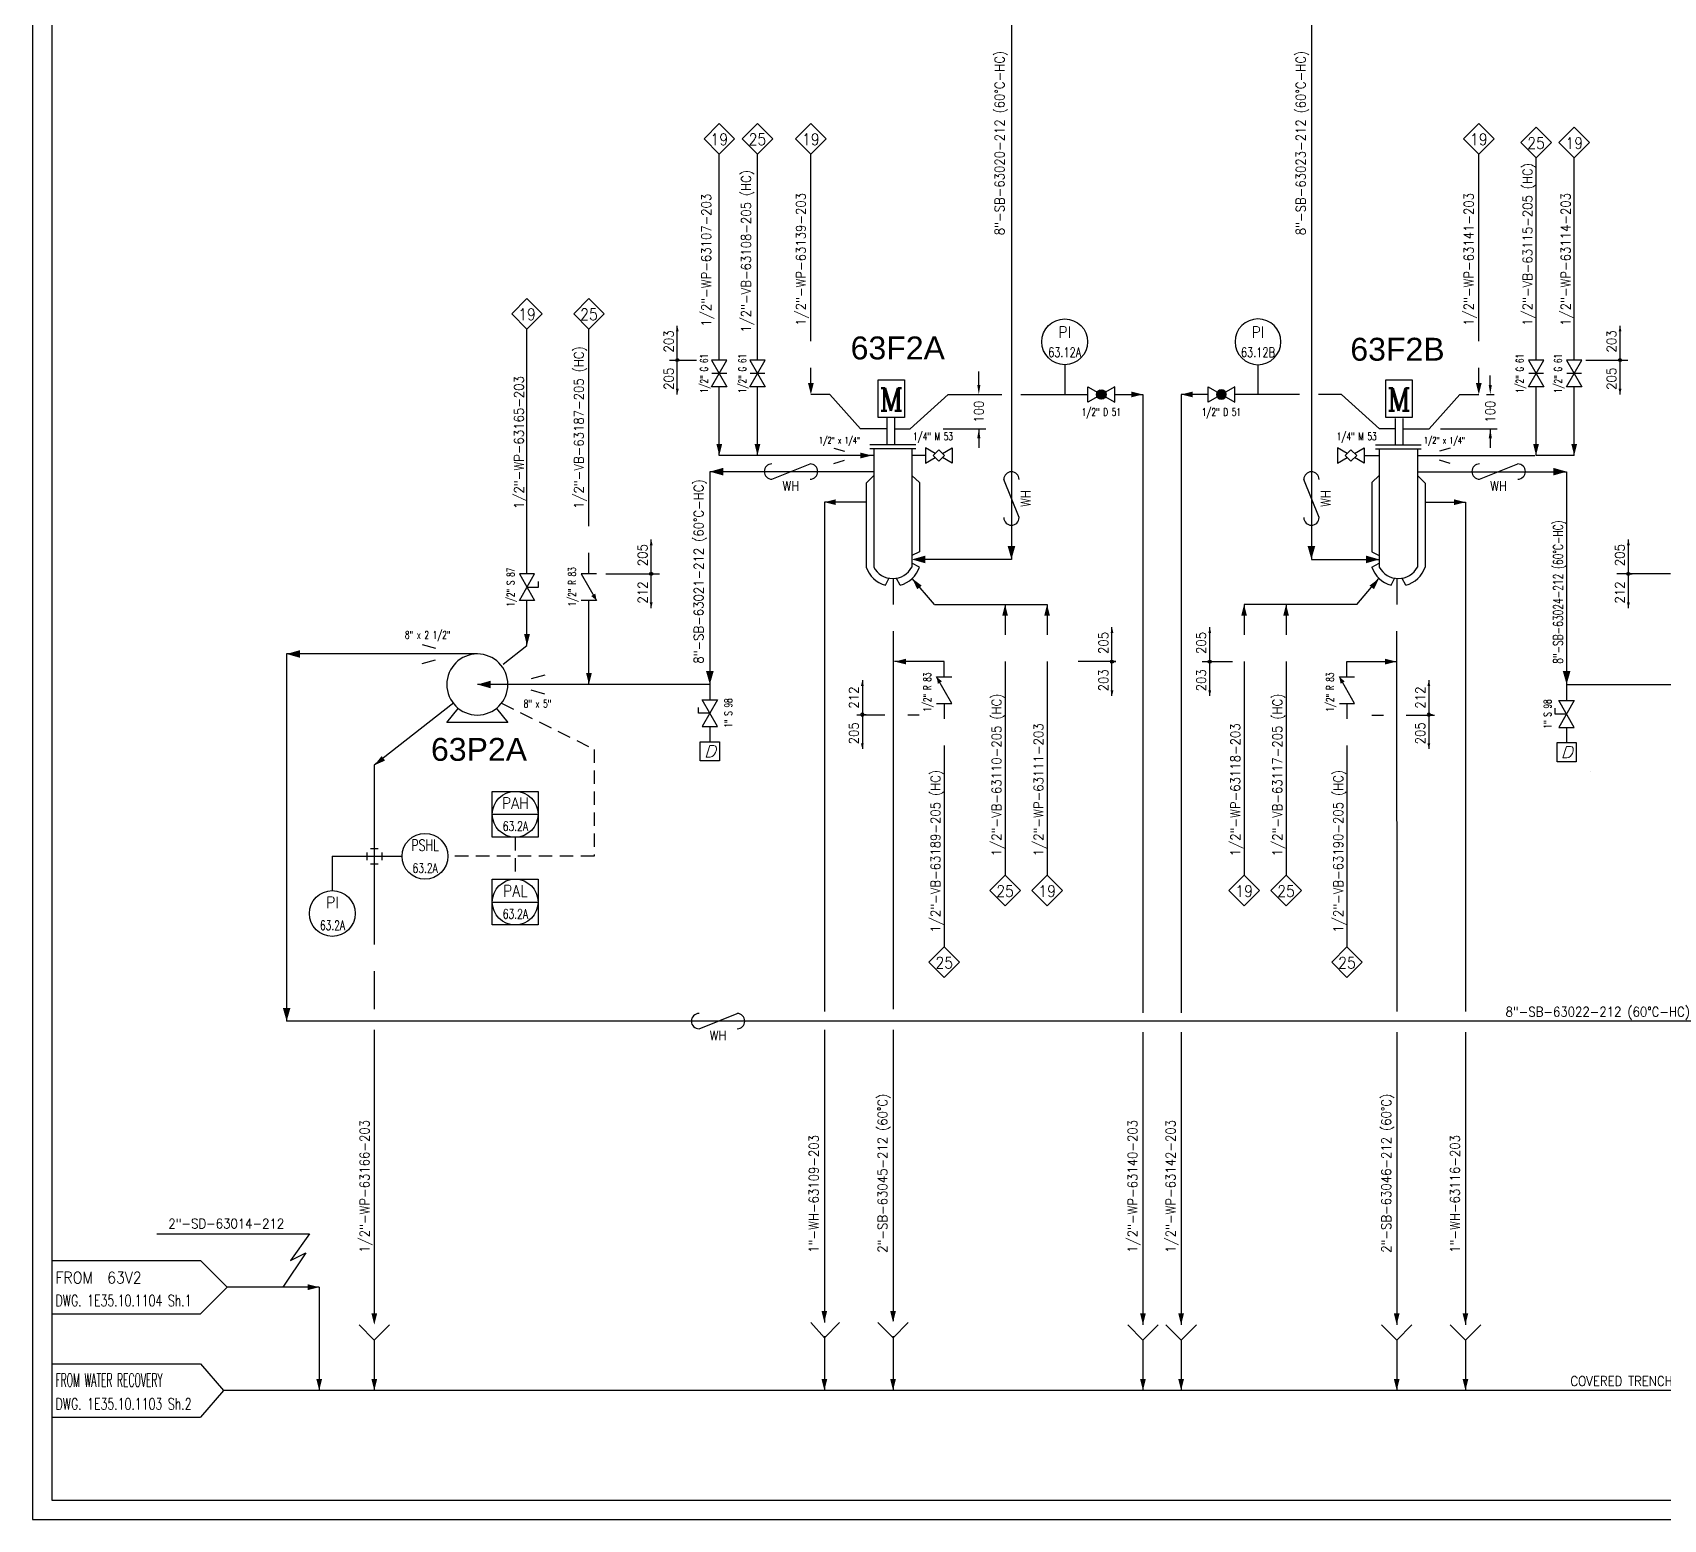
# Model space of a CAD drawing. Extents: x -19 to 128, y 0 to 68.
# Drawn here: x -19.26 to 23.47, y 0 to 38.96 of the extents above; entities that cross this region are included whole.
import ezdxf
from ezdxf.enums import TextEntityAlignment as Align

# ---------------------------------------------------------------- set-up
doc = ezdxf.new("R2010")
doc.units = 0
doc.header["$LTSCALE"] = 0.5
doc.header["$MEASUREMENT"] = 0
doc.linetypes.add('TRATT2', pattern=[1.1, 0.7, -0.4])
doc.layers.get('0').update_dxf_attribs({"linetype": 'CONTINUOUS'})
for name, color, linetype in [('GREEN', 92, 'CONTINUOUS'), ('RED', 1, 'CONTINUOUS'), ('S', 7, 'CONTINUOUS'), ('TRATT2', 5, 'TRATT2'), ('Y', 92, 'CONTINUOUS')]:
    doc.layers.add(name, color=color, linetype=linetype)
doc.styles.add('A6', font='arial.ttf', dxfattribs={"height": 0.6})
doc.styles.add('C6', font='COMPLEX', dxfattribs={"height": 0.6})
doc.styles.add('S', font='ITALIC', dxfattribs={"height": 6})
doc.styles.add('S17', font='SIMPLEX', dxfattribs={"width": 0.72, "height": 0.17})
doc.styles.add('S2', font='SIMPLEX', dxfattribs={"height": 0.2})
doc.styles.add('S25', font='SIMPLEX', dxfattribs={"width": 0.9, "height": 0.25})
doc.styles.add('S25S', font='SIMPLEX', dxfattribs={"width": 0.7, "height": 0.25})
doc.styles.add('S3', font='SIMPLEX', dxfattribs={"width": 0.9, "height": 0.3})
doc.styles.add('S35S', font='SIMPLEX', dxfattribs={"width": 0.5, "height": 0.35})
doc.styles.add('S3S', font='SIMPLEX', dxfattribs={"width": 0.7, "height": 0.3})
doc.linetypes.add('ZIGZAG', pattern='A,0.0001,[131,ltypeshp.shx,S=0.2,R=0,X=0,Y=0],-0.8', length=0.8001)

# ---------------------------------------------------------------- blocks, each defined once
blk = doc.blocks.new('FRECC2', base_point=(19.5, 44))
at = {"layer": 'RED'}
blk.add_solid([(19.5, 44), (19.85, 44.1), (19.85, 43.9)], dxfattribs=at)
blk = doc.blocks.new('FRECC1', base_point=(14, 17))
blk.add_solid([(14, 17), (14.3, 17.075), (14.3, 16.925)])
blk = doc.blocks.new('LOSAN', base_point=(47, 38))
for p, q in [((47, 38.7), (50.9, 38.7)), ((47, 37.3), (50.9, 37.3))]:
    blk.add_line(p, q)
at = {"layer": 'S'}
for tag, p, height, style, width in [('3', (47.1, 38.1), 0.35, 'S35S', 0.5), ('1', (47.1, 38.1), 0.3, 'S3', 0.9), ('4', (47.1, 37.5), 0.35, 'S35S', 0.5), ('2', (47.1, 37.5), 0.3, 'S3', 0.9)]:
    blk.add_attdef(tag, p, '', height=height, dxfattribs=dict(at, style=style, width=width))
blk = doc.blocks.new('M', base_point=(69, 41))
at = {"layer": 'S'}
for p, q in [((69, 41.2), (69, 40.8)), ((69.255, 41.055), (69, 41.2)), ((69.35, 41.15), (69.2, 41)), ((69.5, 41), (69.35, 41.15)), ((69.445, 41.055), (69.7, 41.2)), ((69.7, 41.2), (69.7, 40.8)), ((69, 40.8), (69.255, 40.945)), ((69.2, 41), (69.35, 40.85)), ((69.35, 40.85), (69.5, 41)), ((69.7, 40.8), (69.445, 40.945))]:
    blk.add_line(p, q, dxfattribs=at)
at = {"layer": 'S', "style": 'S2', "width": 0.7}
for p in [(69.357, 41.396), (69.357, 40.502)]:
    blk.add_attdef('M', text='', height=0.2, dxfattribs=at).set_placement(p, align=Align.CENTER)
blk = doc.blocks.new('G', base_point=(69, 41))
at = {"layer": 'S'}
for p, q in [((69, 41.2), (69, 40.8)), ((69, 40.8), (69.7, 41.2)), ((69.7, 40.8), (69, 41.2)), ((69.348, 41.194), (69.348, 40.807)), ((69.7, 41.2), (69.7, 40.8))]:
    blk.add_line(p, q, dxfattribs=at)
at = {"layer": 'S', "style": 'S2', "width": 0.7}
for p in [(69.349, 41.396), (69.349, 40.502)]:
    blk.add_attdef('G', text='', height=0.2, dxfattribs=at).set_placement(p, align=Align.CENTER)
blk = doc.blocks.new('NOMEN', base_point=(35, 22))
for p, q in [((35, 22.8), (34.6, 22.4)), ((35.4, 22.4), (35, 22.8)), ((34.6, 22.4), (35, 22)), ((35, 22), (35.4, 22.4))]:
    blk.add_line(p, q)
at = {"style": 'S3', "width": 0.9}
blk.add_attdef('1', text='', height=0.3, dxfattribs=at).set_placement((35, 22.236), align=Align.CENTER)
blk = doc.blocks.new('CAMBCLAS', base_point=(70.2, 40.9))
at = {"layer": 'S'}
for p, q in [((69.3, 41), (71.1, 41)), ((70.2, 41), (70.2, 40.9))]:
    blk.add_line(p, q, dxfattribs=at)
blk.add_circle((70.2, 41), 0.0397, dxfattribs=at)
at = {"layer": 'S', "yscale": 0.5, "zscale": 0.5}
for p, xscale in [((69.3, 41), 0.5), ((71.1, 41), -0.5)]:
    blk.add_blockref('FRECC1', p, dxfattribs=dict(at, xscale=xscale))
at = {"layer": 'S', "style": 'S25', "width": 0.9}
blk.add_attdef('1', text='', height=0.25, dxfattribs=at).set_placement((70, 41.1), align=Align.RIGHT)
blk.add_attdef('2', (70.4, 41.1), '', height=0.25, dxfattribs=at)
blk = doc.blocks.new('MOTORE', base_point=(11.35, 51))
for p, q in [((11, 52), (11.7, 52)), ((11, 51), (11, 52)), ((11.7, 52), (11.7, 51)), ((11.7, 51), (11, 51))]:
    blk.add_line(p, q)
at = {"style": 'C6'}
blk.add_text('M', height=0.6, dxfattribs=at).set_placement((11.351, 51.18), align=Align.CENTER)
blk = doc.blocks.new('LINEA', base_point=(51, 15))
at = {"layer": 'S', "style": 'S25', "width": 0.8}
blk.add_attdef('LINE', (51, 15.14), '', height=0.25, dxfattribs=at)
blk = doc.blocks.new('RIDN')
at = {"layer": 'S'}
for p, q in [((-0.364, 0.248), (-0.014, 0.148)), ((-0.364, -0.252), (-0.014, -0.152))]:
    blk.add_line(p, q, dxfattribs=at)
at = {"layer": 'S', "style": 'S2', "width": 0.7}
for p in [(-0.178, 0.398), (-0.178, -0.602)]:
    blk.add_attdef('RID', text='', height=0.2, dxfattribs=at).set_placement(p, align=Align.CENTER)
blk = doc.blocks.new('S', base_point=(68, 41))
at = {"layer": 'S'}
for p, q in [((68, 41.2), (68, 40.8)), ((68.7, 40.8), (68, 41.2)), ((68, 40.8), (68.7, 41.2)), ((68.35, 41.3), (68.5, 41.3)), ((68.35, 41), (68.35, 41.3)), ((68.7, 41.2), (68.7, 40.8))]:
    blk.add_line(p, q, dxfattribs=at)
at = {"layer": 'S', "style": 'S2', "width": 0.7}
for p in [(68.35, 41.4), (68.35, 40.5)]:
    blk.add_attdef('S', text='', height=0.2, dxfattribs=at).set_placement(p, align=Align.CENTER)
blk = doc.blocks.new('PRESA', base_point=(1.75, 0.1))
for p, q in [((1.5, 0.1), (1.5, 0.6)), ((1.5, 0.6), (2, 0.6)), ((2, 0.6), (2, 0.1)), ((2, 0.1), (1.5, 0.1))]:
    blk.add_line(p, q)
at = {"style": 'S', "width": 1.2}
blk.add_attdef('1', text='', height=0.3, dxfattribs=at).set_placement((1.75, 0.2), align=Align.CENTER)
blk = doc.blocks.new('LOSAND')
for p, q in [((-4.6, 0.7), (-0.7, 0.7)), ((-4.6, 0.7), (-4.6, -0.7)), ((-0.7, 0.7), (0, 0)), ((0, 0), (-0.7, -0.7)), ((-4.6, -0.7), (-0.7, -0.7))]:
    blk.add_line(p, q)
at = {"layer": 'S'}
for tag, p, height, style, width in [('3', (-4.5, 0.1), 0.35, 'S35S', 0.5), ('1', (-4.5, 0.1), 0.3, 'S3', 0.9), ('4', (-4.5, -0.5), 0.35, 'S35S', 0.5), ('2', (-4.5, -0.5), 0.3, 'S3', 0.9)]:
    blk.add_attdef(tag, p, '', height=height, dxfattribs=dict(at, style=style, width=width))
blk = doc.blocks.new('LINEA-L')
at = {"layer": 'S', "style": 'S25', "width": 0.9}
blk.add_attdef('LINE', (0, 0.14), '', height=0.25, dxfattribs=at)
blk = doc.blocks.new('TRACCNEW')
at = {"layer": 'S'}
blk.add_line((0.2, -0.2), (1.2, 0.2), dxfattribs=at)
for centre, start, end in [((0.2, 0), 90, 270), ((1.2, 0), 270, 90)]:
    blk.add_arc(centre, 0.2, start, end, dxfattribs=at)
at = {"layer": 'S', "style": 'S25', "width": 0.9}
for tag, p in [('1', (0.7, 0.3)), ('2', (0.7, -0.5))]:
    blk.add_attdef(tag, text='', height=0.25, dxfattribs=at).set_placement(p, align=Align.CENTER)
blk = doc.blocks.new('R', base_point=(69, 41))
at = {"layer": 'S'}
for p, q in [((69, 41.2), (69, 40.8)), ((69, 40.8), (69.7, 41.2)), ((69.7, 41.2), (69.7, 40.8))]:
    blk.add_line(p, q, dxfattribs=at)
blk.add_solid([(69.7, 41.2), (69.519, 41.167), (69.581, 41.059)], dxfattribs=at)
at = {"layer": 'S', "style": 'S2', "width": 0.7}
for p in [(69.342, 41.396), (69.342, 40.502)]:
    blk.add_attdef('R', text='', height=0.2, dxfattribs=at).set_placement(p, align=Align.CENTER)
blk = doc.blocks.new('PUMP', base_point=(15, 18))
for p, q in [((14.5, 17.375), (14.2, 17)), ((15.8, 17), (15.5, 17.375)), ((14.2, 17), (15.8, 17))]:
    blk.add_line(p, q)
blk.add_circle((15, 18), 0.8)
blk = doc.blocks.new('COMPUTER')
blk.add_line((-0.6, 0), (0.6, 0))
blk.add_lwpolyline([(-0.6, 0.6), (0.6, 0.6), (0.6, -0.6), (-0.6, -0.6), (-0.6, 0.6)])
blk.add_circle((0, 0), 0.6)
at = {"width": 0.9}
for tag, height, style, p in [('SIGLA', 0.3, 'S3', (0.005, 0.139)), ('NUMERO', 0.25, 'S25', (0.005, -0.436))]:
    blk.add_attdef(tag, text='', height=height, dxfattribs=dict(at, style=style)).set_placement(p, align=Align.CENTER)
at = {"style": 'S2'}
for tag, p in [('3', (0.8, 0.4)), ('4', (0.8, 0.1))]:
    blk.add_attdef(tag, p, '', height=0.2, dxfattribs=at)
blk = doc.blocks.new('LOCALE')
blk.add_circle((0, 0), 0.6)
at = {"width": 0.9}
for tag, height, style, p in [('SIGLA', 0.3, 'S3', (0.005, 0.139)), ('NUMERO', 0.25, 'S25', (0.005, -0.436))]:
    blk.add_attdef(tag, text='', height=height, dxfattribs=dict(at, style=style)).set_placement(p, align=Align.CENTER)
blk = doc.blocks.new('RID1')
for p, q in [((0.35, 0.25), (0, 0.15)), ((0.35, -0.25), (0, -0.15))]:
    blk.add_line(p, q)
at = {"style": 'S2', "width": 0.7}
for p in [(0.2, 0.4), (0.2, -0.6)]:
    blk.add_attdef('RID', text='', height=0.2, dxfattribs=at).set_placement(p, align=Align.CENTER)
blk = doc.blocks.new('RID')
at = {"layer": 'S'}
for p, q in [((-0.364, 0.248), (-0.014, 0.148)), ((-0.364, -0.252), (-0.014, -0.152))]:
    blk.add_line(p, q, dxfattribs=at)
at = {"layer": 'S', "style": 'S2', "width": 0.7}
for p in [(-0.178, 0.398), (-0.178, -0.602)]:
    blk.add_attdef('RID', text='', height=0.2, dxfattribs=at).set_placement(p, align=Align.CENTER)
blk = doc.blocks.new('Disco')
for p, q in [((0, 0.2), (0.7, -0.2)), ((0.7, 0.2), (0, -0.2)), ((0, -0.2), (0, 0.2)), ((0.225, -0.01), (0.36, 0.125)), ((0.228, 0.028), (0.322, 0.122)), ((0.231, -0.039), (0.389, 0.119)), ((0.242, -0.064), (0.414, 0.108)), ((0.257, -0.084), (0.434, 0.093)), ((0.276, -0.101), (0.451, 0.074)), ((0.298, -0.114), (0.464, 0.052)), ((0.325, -0.123), (0.473, 0.025)), ((0.7, -0.2), (0.7, 0.2)), ((0.358, -0.125), (0.475, -0.008)), ((0.407, -0.111), (0.461, -0.057))]:
    blk.add_line(p, q)
blk.add_circle((0.35, 0), 0.125)
at = {"style": 'S2', "width": 0.7}
for p in [(0.349, 0.396), (0.349, -0.498)]:
    blk.add_attdef('D', text='', height=0.2, dxfattribs=at).set_placement(p, align=Align.CENTER)
blk = doc.blocks.new('STRUM', base_point=(33, 38))
blk.add_circle((33, 38), 0.6)
at = {"width": 0.9}
for tag, height, style, p in [('2', 0.3, 'S3', (33, 38.1)), ('1', 0.25, 'S25', (33, 37.6))]:
    blk.add_attdef(tag, text='', height=height, dxfattribs=dict(at, style=style)).set_placement(p, align=Align.CENTER)

msp = doc.modelspace()

# ---------------------------------------------------------------- linework, layer by layer
for p, q in [((-19.257, 67.679), (-19.257, 0)), ((-1.267, 30.377), (-1.267, 35.777)), ((-0.267, 30.377), (-0.267, 35.777)), ((1.133, 30.877), (1.133, 35.777)), ((18.633, 30.877), (18.633, 35.777)), ((20.133, 30.377), (20.133, 35.677)), ((21.133, 30.377), (21.133, 35.677)), ((-6.305, 24.777), (-6.305, 31.191)), ((-4.681, 26.026), (-4.681, 31.191)), ((1.133, 29.727), (1.133, 30.177)), ((5.533, 29.727), (5.533, 30.077)), ((7.784, 30.257), (7.784, 29.477)), ((12.847, 30.257), (12.847, 29.477)), ((18.633, 29.727), (18.633, 30.177)), ((18.933, 29.727), (18.933, 29.977)), ((-1.267, 27.877), (-1.267, 29.677)), ((-0.267, 27.877), (-0.267, 29.677)), ((20.133, 27.877), (20.133, 29.677)), ((21.133, 27.877), (21.133, 29.677)), ((1.633, 29.477), (1.133, 29.477)), ((2.433, 28.577), (1.633, 29.477)), ((3.733, 28.577), (4.733, 29.477)), ((4.733, 29.477), (6.136, 29.477)), ((5.596, 29.477), (5.713, 29.477)), ((6.636, 29.477), (8.393, 29.477)), ((9.093, 29.477), (9.833, 29.477)), ((9.833, 29.477), (9.833, 13.277)), ((10.833, 29.477), (10.833, 13.277)), ((11.538, 29.477), (10.833, 29.477)), ((13.933, 29.477), (12.238, 29.477)), ((15.033, 29.477), (14.433, 29.477)), ((16.033, 28.577), (15.033, 29.477)), ((17.333, 28.577), (18.133, 29.477)), ((18.133, 29.477), (18.633, 29.477)), ((18.833, 29.477), (19.033, 29.477)), ((3.133, 28.577), (2.433, 28.577)), ((3.333, 28.577), (3.733, 28.577)), ((4.596, 28.577), (5.713, 28.577)), ((5.533, 28.577), (5.533, 28.077)), ((16.433, 28.577), (16.033, 28.577)), ((16.633, 28.577), (17.333, 28.577)), ((17.633, 28.577), (19.113, 28.577)), ((18.933, 28.577), (18.933, 28.077)), ((2.779, 27.877), (-1.267, 27.877)), ((17.033, 27.877), (20.098, 27.877)), ((21.133, 27.877), (20.133, 27.877)), ((2.579, 26.654), (1.486, 26.654)), ((1.486, 26.654), (1.486, 13.309)), ((17.227, 26.654), (18.282, 26.654)), ((18.282, 26.654), (18.282, 13.309)), ((-4.681, 24.777), (-4.681, 25.326)), ((3.286, 24.654), (3.286, 23.977)), ((4.372, 23.977), (3.789, 24.654)), ((15.433, 23.977), (16.017, 24.654)), ((16.482, 24.654), (16.482, 23.977)), ((-6.305, 22.896), (-6.305, 24.077)), ((-4.681, 21.877), (-4.681, 24.077)), ((4.372, 23.977), (7.322, 23.977)), ((6.222, 23.977), (6.222, 23.177)), ((7.322, 23.977), (7.322, 23.177)), ((15.433, 23.977), (12.483, 23.977)), ((12.483, 23.977), (12.483, 23.177)), ((13.583, 23.977), (13.583, 23.177)), ((3.286, 23.277), (3.286, 13.369)), ((16.478, 23.277), (16.482, 13.309)), ((-6.929, 22.407), (-6.305, 22.896)), ((4.627, 22.477), (3.327, 22.477)), ((4.627, 22.077), (4.627, 22.477)), ((6.222, 22.477), (6.222, 16.877)), ((7.322, 22.477), (7.322, 16.877)), ((12.483, 22.477), (12.483, 16.877)), ((13.583, 22.477), (13.583, 16.877)), ((15.179, 22.077), (15.179, 22.477)), ((15.179, 22.477), (16.478, 22.477)), ((-1.514, 21.877), (-1.514, 21.477)), ((20.933, 21.877), (20.933, 21.454)), ((-8.22, 21.395), (-10.305, 19.76)), ((4.627, 21.377), (4.627, 20.977)), ((15.179, 21.377), (15.179, 20.977)), ((-1.514, 20.777), (-1.514, 20.377)), ((20.933, 20.754), (20.933, 20.354)), ((4.627, 20.277), (4.627, 15)), ((15.179, 20.277), (15.179, 15)), ((-10.305, 19.76), (-10.305, 15.067)), ((-10.405, 17.577), (-10.205, 17.577)), ((-11.405, 17.377), (-10.505, 17.377)), ((-11.405, 17.377), (-11.405, 16.477)), ((-10.505, 17.477), (-10.505, 17.377)), ((-10.505, 17.377), (-10.105, 17.377)), ((-10.505, 17.377), (-10.505, 17.277)), ((-10.405, 17.177), (-10.205, 17.177)), ((-10.105, 17.477), (-10.105, 17.277)), ((-10.105, 17.377), (-9.578, 17.377)), ((-10.305, 14.367), (-10.305, 13.369)), ((-10.305, 12.824), (-10.305, 5.177)), ((1.486, 12.824), (1.486, 5.161)), ((3.286, 12.824), (3.286, 5.2)), ((9.833, 12.763), (9.833, 5.1)), ((10.833, 12.763), (10.833, 5.1)), ((16.482, 12.763), (16.482, 5.1)), ((18.282, 12.763), (18.282, 5.1)), ((-11.748, 6.085), (-14.157, 6.085)), ((-11.748, 6.085), (-11.748, 3.377)), ((1.133, 5.161), (1.486, 4.761)), ((1.486, 4.761), (1.886, 5.161)), ((2.886, 5.161), (3.286, 4.761)), ((3.286, 4.761), (3.686, 5.161)), ((-10.305, 4.7), (-10.705, 5.1)), ((-9.905, 5.1), (-10.305, 4.7)), ((-10.305, 4.7), (-10.305, 3.377)), ((1.486, 4.8), (1.486, 3.377)), ((3.286, 4.8), (3.286, 3.377)), ((9.433, 5.1), (9.833, 4.7)), ((9.833, 4.7), (10.233, 5.1)), ((9.833, 4.7), (9.833, 3.377)), ((10.433, 5.1), (10.833, 4.7)), ((10.833, 4.7), (11.233, 5.1)), ((10.833, 4.7), (10.833, 3.377)), ((16.082, 5.1), (16.482, 4.7)), ((16.482, 4.7), (16.882, 5.1)), ((16.482, 4.7), (16.482, 3.377)), ((17.882, 5.1), (18.282, 4.7)), ((18.282, 4.7), (18.682, 5.1)), ((18.282, 4.7), (18.282, 3.377)), ((-14.857, 4.077), (-14.257, 3.377)), ((-14.257, 3.377), (-14.857, 2.677)), ((100.773, 3.377), (-14.257, 3.377)), ((-19.257, 0), (128.473, 0))]:
    msp.add_line(p, q)
msp.add_lwpolyline([(-16.003, 7.485), (-12.003, 7.485), (-12.503, 6.785), (-12.103, 6.985), (-12.703, 6.085)])
for points in [[(5.575, 29.727), (5.492, 29.727), (5.533, 29.477)], [(18.975, 29.727), (18.892, 29.727), (18.933, 29.477)], [(5.575, 28.327), (5.492, 28.327), (5.533, 28.577)], [(18.975, 28.327), (18.892, 28.327), (18.933, 28.577)]]:
    msp.add_solid(points)
at = {"layer": 'GREEN'}
for p, q in [((3.126, 28.877), (3.126, 28.154)), ((3.325, 28.877), (3.325, 28.154)), ((16.442, 28.847), (16.442, 28.154)), ((16.64, 28.847), (16.64, 28.154)), ((3.879, 28.154), (2.679, 28.154)), ((3.879, 28.054), (2.679, 28.054)), ((2.779, 28.054), (2.779, 24.954)), ((3.779, 28.054), (3.779, 24.954)), ((15.926, 28.154), (17.126, 28.154)), ((15.926, 28.054), (17.126, 28.054)), ((16.026, 28.054), (16.026, 24.954)), ((17.026, 28.054), (17.026, 24.954)), ((2.579, 27.154), (2.779, 27.354)), ((3.979, 27.166), (3.779, 27.354)), ((15.826, 27.166), (16.026, 27.354)), ((17.226, 27.154), (17.026, 27.354)), ((2.579, 27.154), (2.579, 24.954)), ((3.979, 27.166), (3.979, 25.354)), ((15.826, 27.166), (15.826, 25.354)), ((17.226, 27.154), (17.226, 24.954)), ((3.979, 25.354), (3.779, 25.254)), ((15.826, 25.354), (16.026, 25.254)), ((3.979, 24.954), (3.779, 25.054)), ((15.826, 24.954), (16.026, 25.054)), ((3.086, 24.48), (3.179, 24.654)), ((3.472, 24.48), (3.379, 24.654)), ((16.333, 24.48), (16.426, 24.654)), ((16.719, 24.48), (16.626, 24.654))]:
    msp.add_line(p, q, dxfattribs=at)
for centre, radius, start, end in [((3.279, 25.194), 0.74, 198.9246, 254.876), ((3.279, 25.221), 0.567, 208.0725, 331.9275), ((3.279, 25.194), 0.74, 285.124, 341.0754), ((16.526, 25.194), 0.74, 198.9246, 254.876), ((16.526, 25.221), 0.567, 208.0725, 331.9275), ((16.526, 25.194), 0.74, 285.124, 341.0754)]:
    msp.add_arc(centre, radius, start, end, dxfattribs=at)
at = {"layer": 'RED'}
for p, q in [((-18.757, 67.179), (-18.757, 0.5)), ((6.388, 41.212), (6.388, 25.154)), ((14.247, 41.212), (14.247, 25.154)), ((2.786, 27.454), (-1.514, 27.454)), ((-1.514, 27.454), (-1.514, 21.877)), ((17.026, 27.454), (20.933, 27.454)), ((20.933, 27.454), (20.933, 21.877)), ((6.388, 25.154), (3.968, 25.154)), ((14.247, 25.154), (16.002, 25.154)), ((-12.602, 22.677), (-12.602, 13.054)), ((-7.605, 22.677), (-12.602, 22.677)), ((-1.514, 21.877), (-7.605, 21.877)), ((20.933, 21.877), (27.025, 21.877)), ((32.891, 13.054), (-12.602, 13.054)), ((-18.757, 0.5), (127.973, 0.5))]:
    msp.add_line(p, q, dxfattribs=at)
at = {"layer": 'S'}
for p, q in [((-2.567, 30.377), (-1.867, 30.377)), ((21.433, 30.377), (22.533, 30.377)), ((4.133, 27.877), (3.779, 27.877)), ((15.633, 27.877), (16.026, 27.877)), ((-4.239, 24.777), (-2.834, 24.777)), ((23.659, 24.777), (22.253, 24.777)), ((9.122, 22.477), (8.133, 22.477)), ((11.383, 22.477), (12.183, 22.477)), ((3.072, 21.077), (2.333, 21.077)), ((3.972, 21.077), (3.672, 21.077)), ((15.833, 21.077), (16.133, 21.077)), ((16.733, 21.077), (17.472, 21.077))]:
    msp.add_line(p, q, dxfattribs=at)
at = {"layer": 'TRATT2'}
for p, q in [((-6.972, 21.388), (-4.541, 20.176)), ((-4.541, 20.176), (-4.541, 17.377)), ((21.56, 19.587), (21.56, 19.587)), ((-6.615, 17.877), (-6.615, 16.777)), ((-4.541, 17.377), (-8.378, 17.377))]:
    msp.add_line(p, q, dxfattribs=at)

# ---------------------------------------------------------------- block references
ref = msp.add_blockref('NOMEN', (-1.267, 35.777), dxfattribs=dict(xscale=-1))
ref.add_attrib('1', '19', dxfattribs={"height": 0.3, "style": 'S3', "width": 0.9}).set_placement((-1.267, 36.013), align=Align.CENTER)
ref = msp.add_blockref('NOMEN', (-0.267, 35.777), dxfattribs=dict(xscale=-1))
ref.add_attrib('1', '25', dxfattribs={"height": 0.3, "style": 'S3', "width": 0.9}).set_placement((-0.267, 36.013), align=Align.CENTER)
for name, p, values in [('NOMEN', (1.133, 35.777), {'1': '19'}), ('NOMEN', (-4.681, 31.191), {'1': '25'}), ('TRACCNEW', (-0.088, 27.456), {'2': 'WH'}), ('TRACCNEW', (18.452, 27.456), {'2': 'WH'}), ('PRESA', (-1.514, 19.877), {'1': 'D'}), ('PRESA', (20.933, 19.854), {'1': 'D'}), ('NOMEN', (12.483, 16.077), {'1': '19'}), ('NOMEN', (13.583, 16.077), {'1': '25'}), ('NOMEN', (15.179, 14.2), {'1': '25'}), ('TRACCNEW', (-1.998, 13.056), {'2': 'WH'}), ('LINEA-L', (-15.703, 7.485), {'LINE': '2"-SD-63014-212'})]:
    msp.add_blockref(name, p).add_auto_attribs(values)
ref = msp.add_blockref('NOMEN', (18.633, 35.777), dxfattribs=dict(xscale=-1))
ref.add_attrib('1', '19', dxfattribs={"height": 0.3, "style": 'S3', "width": 0.9}).set_placement((18.633, 36.013), align=Align.CENTER)
ref = msp.add_blockref('NOMEN', (20.133, 35.677), dxfattribs=dict(xscale=-1))
ref.add_attrib('1', '25', dxfattribs={"height": 0.3, "style": 'S3', "width": 0.9}).set_placement((20.133, 35.913), align=Align.CENTER)
ref = msp.add_blockref('NOMEN', (21.133, 35.677), dxfattribs=dict(xscale=-1))
ref.add_attrib('1', '19', dxfattribs={"height": 0.3, "style": 'S3', "width": 0.9}).set_placement((21.133, 35.913), align=Align.CENTER)
ref = msp.add_blockref('NOMEN', (-6.305, 31.191), dxfattribs=dict(xscale=-1))
ref.add_attrib('1', '19', dxfattribs={"height": 0.3, "style": 'S3', "width": 0.9}).set_placement((-6.305, 31.427), align=Align.CENTER)
ref = msp.add_blockref('STRUM', (7.784, 30.857))
ref.add_attrib('2', 'PI', dxfattribs={"height": 0.3, "style": 'S3', "width": 0.9}).set_placement((7.784, 30.957), align=Align.CENTER)
ref.add_attrib('1', '63.12A', dxfattribs={"height": 0.25, "style": 'S25', "width": 0.75}).set_placement((7.784, 30.457), align=Align.CENTER)
ref = msp.add_blockref('STRUM', (12.847, 30.857), dxfattribs=dict(xscale=-1))
ref.add_attrib('2', 'PI', dxfattribs={"height": 0.3, "style": 'S3', "width": 0.9}).set_placement((12.847, 30.957), align=Align.CENTER)
ref.add_attrib('1', '63.12B', dxfattribs={"height": 0.25, "style": 'S25', "width": 0.75}).set_placement((12.847, 30.457), align=Align.CENTER)
for name, p, rotation in [('FRECC1', (1.133, 29.477), 90), ('FRECC1', (9.833, 29.477), 180), ('FRECC1', (2.733, 27.877), 180), ('FRECC2', (20.933, 27.454), 180), ('FRECC2', (6.388, 25.154), 90), ('FRECC2', (14.247, 25.154), 90), ('FRECC2', (16.026, 25.154), 180), ('FRECC1', (3.789, 24.654), 308.9909940425055), ('FRECC1', (12.483, 23.977), 270), ('FRECC1', (13.583, 23.977), 270), ('FRECC2', (-1.514, 21.877), 90), ('FRECC1', (16.478, 22.477), 180), ('FRECC2', (-12.602, 13.054), 90), ('FRECC1', (-11.748, 6.085), 180), ('FRECC1', (1.486, 5.161), 90), ('FRECC1', (3.286, 5.161), 90), ('FRECC1', (9.833, 5.1), 90), ('FRECC1', (10.833, 5.1), 90), ('FRECC1', (16.482, 5.1), 90), ('FRECC1', (18.282, 5.1), 90), ('FRECC1', (-11.748, 3.377), 90), ('FRECC1', (1.486, 3.377), 90), ('FRECC1', (3.286, 3.377), 90), ('FRECC1', (9.833, 3.377), 90), ('FRECC1', (10.833, 3.377), 90), ('FRECC1', (16.482, 3.377), 90), ('FRECC1', (18.282, 3.377), 90)]:
    msp.add_blockref(name, p, dxfattribs=dict(rotation=rotation))
ref = msp.add_blockref('Disco', (8.393, 29.477))
ref.add_attrib('D', '1/2" D 51', dxfattribs={"height": 0.2, "style": 'S2', "width": 0.7}).set_placement((8.743, 28.916), align=Align.CENTER)
at = {"xscale": -1}
for name, p, rotation in [('FRECC1', (10.833, 29.477), 180), ('FRECC1', (18.633, 29.477), 270), ('FRECC1', (-1.267, 27.877), 270), ('FRECC1', (-0.267, 27.877), 270), ('FRECC1', (20.133, 27.877), 270), ('FRECC1', (21.133, 27.877), 270), ('FRECC1', (16.017, 24.654), 51.00900595749449), ('FRECC1', (6.222, 23.977), 90), ('FRECC1', (7.322, 23.977), 90), ('FRECC1', (-6.305, 22.896), 270), ('FRECC1', (3.327, 22.477), 180), ('FRECC2', (20.933, 21.877), 270), ('FRECC2', (-7.605, 21.877), 180), ('FRECC1', (-4.681, 21.877), 270), ('FRECC1', (-10.305, 19.76), 217.6806490676006), ('FRECC1', (-10.305, 5.1), 270), ('FRECC1', (-10.305, 3.377), 270)]:
    msp.add_blockref(name, p, dxfattribs=dict(at, rotation=rotation))
ref = msp.add_blockref('Disco', (12.238, 29.477), dxfattribs=dict(xscale=-1))
ref.add_attrib('D', '1/2" D 51', dxfattribs={"height": 0.2, "style": 'S2', "width": 0.7}).set_placement((11.889, 28.916), align=Align.CENTER)
ref = msp.add_blockref('RIDN', (2.027, 27.874), dxfattribs=dict(xscale=0.8000000000000007, yscale=0.8000000000000007, zscale=0.8000000000000007))
ref.add_attrib('RID', '1/2" x 1/4"', dxfattribs={"layer": 'S', "height": 0.17, "style": 'S17', "width": 0.72}).set_placement((1.885, 28.192), align=Align.CENTER)
ref = msp.add_blockref('RIDN', (17.592, 27.874), dxfattribs=dict(xscale=-0.8000000000000007, yscale=0.8000000000000007, zscale=0.8000000000000007))
ref.add_attrib('RID', '1/2" x 1/4"', dxfattribs={"layer": 'S', "height": 0.17, "style": 'S17', "width": 0.72}).set_placement((17.734, 28.192), align=Align.CENTER)
for name, p in [('FRECC2', (-1.514, 27.454)), ('FRECC1', (1.486, 26.654)), ('FRECC2', (3.779, 25.154))]:
    msp.add_blockref(name, p)
at = {"rotation": 90}
for name, p, values in [('TRACCNEW', (6.388, 26.05), {'2': 'WH'}), ('TRACCNEW', (14.247, 26.05), {'2': 'WH'}), ('CAMBCLAS', (-2.951, 24.777), {'1': '212', '2': '205'}), ('CAMBCLAS', (22.651, 24.777), {'1': '212', '2': '205'}), ('CAMBCLAS', (9.122, 22.477), {'1': '203', '2': '205'}), ('CAMBCLAS', (11.683, 22.477), {'1': '203', '2': '205'})]:
    msp.add_blockref(name, p, dxfattribs=at).add_auto_attribs(values)
at = {"xscale": -1}
msp.add_blockref('FRECC1', (18.282, 26.654), dxfattribs=at)
ref = msp.add_blockref('S', (-6.305, 24.077), dxfattribs=dict(xscale=-1, rotation=270))
ref.add_attrib('S', '1/2" S 87', dxfattribs={"layer": 'S', "height": 0.2, "rotation": 90, "style": 'S2', "width": 0.7}).set_placement((-6.634, 24.427), align=Align.CENTER)
ref = msp.add_blockref('R', (-4.681, 24.777), dxfattribs=dict(rotation=270))
ref.add_attrib('R', '1/2" R 83', dxfattribs={"layer": 'S', "height": 0.2, "rotation": 90, "style": 'S2', "width": 0.7}).set_placement((-5.023, 24.436), align=Align.CENTER)
ref = msp.add_blockref('RID1', (-8.705, 22.677), dxfattribs=dict(xscale=-1))
ref.add_attrib('RID', '8" x 2 1/2"', dxfattribs={"height": 0.2, "style": 'S2', "width": 0.7}).set_placement((-8.905, 23.077), align=Align.CENTER)
at = {"linetype": 'ZIGZAG'}
msp.add_blockref('FRECC2', (-12.602, 22.677), dxfattribs=at)
ref = msp.add_blockref('RID', (-6.205, 21.877), dxfattribs=dict(xscale=-1))
ref.add_attrib('RID', '8" x 5"', dxfattribs={"layer": 'S', "height": 0.2, "style": 'S2', "width": 0.7}).set_placement((-6.028, 21.275), align=Align.CENTER)
ref = msp.add_blockref('CAMBCLAS', (2.582, 21.088), dxfattribs=dict(xscale=-1, rotation=90))
ref.add_attrib('1', '212', dxfattribs={"layer": 'S', "height": 0.25, "rotation": 90, "style": 'S25', "width": 0.9}).set_placement((2.382, 21.824), align=Align.RIGHT)
ref.add_attrib('2', '205', (2.382, 20.309), dxfattribs={"layer": 'S', "height": 0.25, "rotation": 90, "style": 'S25', "width": 0.9})
ref = msp.add_blockref('R', (4.627, 21.377), dxfattribs=dict(rotation=90))
ref.add_attrib('R', '1/2" R 83', dxfattribs={"layer": 'S', "height": 0.2, "rotation": 90, "style": 'S2', "width": 0.7}).set_placement((4.281, 21.677), align=Align.CENTER)
ref = msp.add_blockref('R', (15.179, 21.377), dxfattribs=dict(rotation=90))
ref.add_attrib('R', '1/2" R 83', dxfattribs={"layer": 'S', "height": 0.2, "rotation": 90, "style": 'S2', "width": 0.7}).set_placement((14.833, 21.677), align=Align.CENTER)
ref = msp.add_blockref('CAMBCLAS', (17.423, 21.088), dxfattribs=dict(xscale=-1, rotation=90))
ref.add_attrib('1', '212', dxfattribs={"layer": 'S', "height": 0.25, "rotation": 90, "style": 'S25', "width": 0.9}).set_placement((17.223, 21.824), align=Align.RIGHT)
ref.add_attrib('2', '205', (17.223, 20.309), dxfattribs={"layer": 'S', "height": 0.25, "rotation": 90, "style": 'S25', "width": 0.9})
ref = msp.add_blockref('S', (-1.514, 20.777), dxfattribs=dict(rotation=90))
ref.add_attrib('S', '1" S 98', dxfattribs={"layer": 'S', "height": 0.2, "rotation": 90, "style": 'S2', "width": 0.7}).set_placement((-0.93, 21.13), align=Align.CENTER)
ref = msp.add_blockref('S', (20.933, 20.754), dxfattribs=dict(rotation=90))
ref.add_attrib('S', '1" S 98', dxfattribs={"layer": 'S', "height": 0.2, "rotation": 90, "style": 'S2', "width": 0.7}).set_placement((20.533, 21.104), align=Align.CENTER)
ref = msp.add_blockref('COMPUTER', (-6.615, 18.477))
ref.add_attrib('SIGLA', 'PAH', dxfattribs={"height": 0.3, "style": 'S3', "width": 0.9}).set_placement((-6.609, 18.616), align=Align.CENTER)
ref.add_attrib('NUMERO', '63.2A', dxfattribs={"height": 0.25, "style": 'S25S', "width": 0.7}).set_placement((-6.609, 18.041), align=Align.CENTER)
ref = msp.add_blockref('LOCALE', (-8.978, 17.377))
ref.add_attrib('SIGLA', 'PSHL', dxfattribs={"height": 0.3, "style": 'S3S', "width": 0.7}).set_placement((-8.973, 17.516), align=Align.CENTER)
ref.add_attrib('NUMERO', '63.2A', dxfattribs={"height": 0.25, "style": 'S25S', "width": 0.7}).set_placement((-8.973, 16.941), align=Align.CENTER)
ref = msp.add_blockref('COMPUTER', (-6.615, 16.177))
ref.add_attrib('SIGLA', 'PAL', dxfattribs={"height": 0.3, "style": 'S3', "width": 0.9}).set_placement((-6.609, 16.316), align=Align.CENTER)
ref.add_attrib('NUMERO', '63.2A', dxfattribs={"height": 0.25, "style": 'S25S', "width": 0.7}).set_placement((-6.609, 15.741), align=Align.CENTER)
ref = msp.add_blockref('NOMEN', (6.222, 16.077), dxfattribs=dict(xscale=-1))
ref.add_attrib('1', '25', dxfattribs={"height": 0.3, "style": 'S3', "width": 0.9}).set_placement((6.222, 16.313), align=Align.CENTER)
ref = msp.add_blockref('NOMEN', (7.322, 16.077), dxfattribs=dict(xscale=-1))
ref.add_attrib('1', '19', dxfattribs={"height": 0.3, "style": 'S3', "width": 0.9}).set_placement((7.322, 16.313), align=Align.CENTER)
ref = msp.add_blockref('LOCALE', (-11.405, 15.877))
ref.add_attrib('SIGLA', 'PI', dxfattribs={"height": 0.3, "style": 'S3', "width": 0.9}).set_placement((-11.4, 16.016), align=Align.CENTER)
ref.add_attrib('NUMERO', '63.2A', dxfattribs={"height": 0.25, "style": 'S25S', "width": 0.7}).set_placement((-11.4, 15.441), align=Align.CENTER)
ref = msp.add_blockref('NOMEN', (4.627, 14.2), dxfattribs=dict(xscale=-1))
ref.add_attrib('1', '25', dxfattribs={"height": 0.3, "style": 'S3', "width": 0.9}).set_placement((4.627, 14.436), align=Align.CENTER)
ref = msp.add_blockref('LOSAND', (-14.157, 6.085))
ref.add_attrib('1', 'FROM  63V2', (-18.657, 6.185), dxfattribs={"layer": 'S', "height": 0.3, "style": 'S3', "width": 0.9})
ref.add_attrib('2', 'DWG. 1E35.10.1104 Sh.1', (-18.657, 5.585), dxfattribs={"layer": 'S', "height": 0.3, "style": 'S3S', "width": 0.7})
ref = msp.add_blockref('LOSAN', (-18.757, 3.377))
ref.add_attrib('3', 'FROM WATER RECOVERY', (-18.657, 3.477), dxfattribs={"layer": 'S', "height": 0.35, "style": 'S35S', "width": 0.5})
ref.add_attrib('4', 'DWG. 1E35.10.1103 Sh.2', (-18.657, 2.877), dxfattribs={"layer": 'S', "height": 0.3, "style": 'S3S', "width": 0.7})
at = {"layer": 'GREEN', "xscale": 0.9939999999999999, "yscale": 0.9939999999999999, "zscale": 0.9939999999999999}
for p in [(3.241, 28.87), (16.541, 28.87)]:
    msp.add_blockref('MOTORE', p, dxfattribs=at)
at = {"layer": 'GREEN', "xscale": -1}
msp.add_blockref('PUMP', (-7.605, 21.877), dxfattribs=at)
at = {"layer": 'S'}
ref = msp.add_blockref('LINEA', (1.133, 31.277), dxfattribs=dict(at, rotation=90.00000000000004))
ref.add_attrib('LINE', '1/2"-WP-63139-203', (0.994, 31.277), dxfattribs={"height": 0.25, "rotation": 90, "style": 'S25', "width": 0.9})
ref = msp.add_blockref('LINEA', (18.633, 31.277), dxfattribs=dict(at, rotation=90.00000000000004))
ref.add_attrib('LINE', '1/2"-WP-63141-203', (18.494, 31.277), dxfattribs={"height": 0.25, "rotation": 90, "style": 'S25', "width": 0.9})
at = {"layer": 'S', "rotation": 90}
for p in [(-2.267, 30.377), (22.433, 30.377)]:
    msp.add_blockref('CAMBCLAS', p, dxfattribs=at).add_auto_attribs({'1': '205', '2': '203'})
at = {"layer": 'S'}
ref = msp.add_blockref('LINEA', (-4.681, 26.477), dxfattribs=dict(at, rotation=90))
ref.add_attrib('LINE', '1/2"-VB-63187-205 (HC)', (-4.821, 26.477), dxfattribs={"height": 0.25, "rotation": 90, "style": 'S25', "width": 0.9})
ref = msp.add_blockref('G', (-1.267, 29.677), dxfattribs=dict(at, xscale=-1, rotation=270))
ref.add_attrib('G', '1/2" G 61', dxfattribs={"height": 0.2, "rotation": 90, "style": 'S2', "width": 0.7}).set_placement((-1.564, 30.026), align=Align.CENTER)
ref = msp.add_blockref('G', (-0.267, 29.677), dxfattribs=dict(at, xscale=-1, rotation=270))
ref.add_attrib('G', '1/2" G 61', dxfattribs={"height": 0.2, "rotation": 90, "style": 'S2', "width": 0.7}).set_placement((-0.564, 30.026), align=Align.CENTER)
ref = msp.add_blockref('G', (20.133, 29.677), dxfattribs=dict(at, xscale=-1, rotation=270))
ref.add_attrib('G', '1/2" G 61', dxfattribs={"height": 0.2, "rotation": 90, "style": 'S2', "width": 0.7}).set_placement((19.807, 30.026), align=Align.CENTER)
ref = msp.add_blockref('G', (21.133, 29.677), dxfattribs=dict(at, xscale=-1, rotation=270))
ref.add_attrib('G', '1/2" G 61', dxfattribs={"height": 0.2, "rotation": 90, "style": 'S2', "width": 0.7}).set_placement((20.807, 30.026), align=Align.CENTER)
ref = msp.add_blockref('M', (4.133, 27.877), dxfattribs=at)
ref.add_attrib('M', '1/4" M 53', dxfattribs={"height": 0.2, "style": 'S2', "width": 0.7}).set_placement((4.333, 28.277), align=Align.CENTER)
ref = msp.add_blockref('M', (14.933, 27.877), dxfattribs=at)
ref.add_attrib('M', '1/4" M 53', dxfattribs={"height": 0.2, "style": 'S2', "width": 0.7}).set_placement((15.433, 28.277), align=Align.CENTER)

# ---------------------------------------------------------------- texts
at = {"style": 'S25', "width": 0.9}
for p in [(5.658, 28.736), (19.058, 28.736)]:
    msp.add_text('100', height=0.25, rotation=90, dxfattribs=at).set_placement(p)
at = {"layer": 'S'}
for s, style, width, p in [('8"-SB-63020-212 (60°C-HC) ', 'S25', 0.9, (6.203, 33.649)), ('8"-SB-63023-212 (60°C-HC)', 'S25', 0.9, (14.093, 33.649)), ('1/2"-VB-63115-205 (HC)', 'S25', 0.9, (20.033, 31.277)), ('1/2"-VB-63108-205 (HC)', 'S25', 0.9, (-0.439, 31.096)), ('1/2"-WP-63107-203', 'S25', 0.9, (-1.483, 31.256)), ('1/2"-WP-63114-203', 'S25', 0.9, (21.033, 31.277)), ('1/2"-WP-63165-203', 'S25', 0.9, (-6.39, 26.477)), ('8"-SB-63024-212 (60%%DC-HC)', 'S25S', 0.7, (20.833, 22.42)), ('1/2"-VB-63110-205 (HC)', 'S25', 0.9, (6.122, 17.377)), ('1/2"-VB-63117-205 (HC)', 'S25', 0.9, (13.479, 17.377)), ('1/2"-WP-63111-203', 'S25', 0.9, (7.222, 17.377)), ('1/2"-WP-63118-203', 'S25', 0.9, (12.379, 17.377)), ('1/2"-VB-63189-205 (HC)', 'S25', 0.9, (4.523, 15.377)), ('1/2"-VB-63190-205 (HC)', 'S25', 0.9, (15.075, 15.377)), ('2"-SB-63045-212 (60%%dC)', 'S25', 0.9, (3.133, 6.986)), ('2"-SB-63046-212 (60%%dC)', 'S25', 0.9, (16.333, 6.986)), ('1/2"-WP-63166-203', 'S25', 0.9, (-10.435, 6.986)), ('1/2"-WP-63140-203', 'S25', 0.9, (9.684, 6.986)), ('1/2"-WP-63142-203', 'S25', 0.9, (10.684, 6.986)), ('1"-WH-63109-203', 'S25', 0.9, (1.333, 6.986)), ('1"-WH-63116-203', 'S25', 0.9, (18.133, 6.986))]:
    msp.add_text(s, height=0.25, rotation=90, dxfattribs=dict(at, style=style, width=width)).set_placement(p)
at = {"layer": 'S', "style": 'S25', "width": 0.9}
msp.add_text('8"-SB-63021-212 (60%%dC-HC)', height=0.25, rotation=90, dxfattribs=at).set_placement((-1.682, 27.253), align=Align.RIGHT)
for s, p in [('8"-SB-63022-212 (60%%dC-HC)', (19.333, 13.177)), ('COVERED TRENCH DRAIN WITH GRATIN', (21.033, 3.5))]:
    msp.add_text(s, height=0.25, dxfattribs=at).set_placement(p)
at = {"layer": 'Y', "style": 'A6'}
for s, p in [('63F2A', (3.41, 30.396)), ('63F2B', (16.502, 30.362))]:
    msp.add_text(s, height=0.6, dxfattribs=at).set_placement(p, align=Align.CENTER)
msp.add_text('63P2A', height=0.6, dxfattribs=at).set_placement((-6.303, 19.877), align=Align.RIGHT)

doc.saveas('drawing.dxf')
